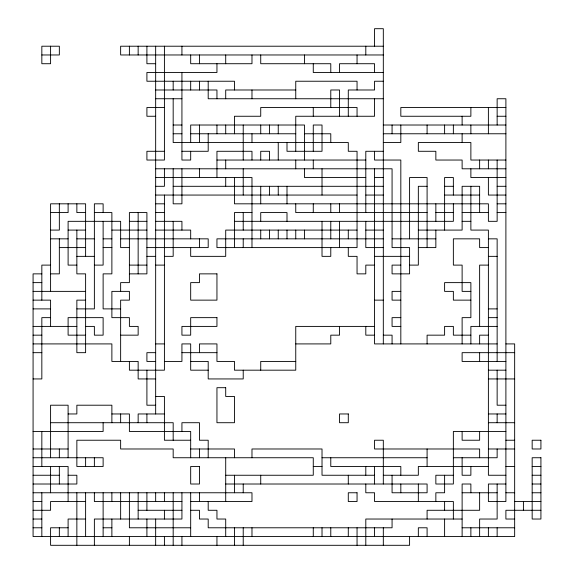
<?xml version="1.0" encoding="UTF-8"?>
<svg xmlns="http://www.w3.org/2000/svg" width="574" height="574" viewBox="0 0 574 574"><rect width="100%" height="100%" fill="white"/><g stroke="black" fill="none" stroke-linecap="round" stroke-linejoin="round"><path stroke-width="0.86" d="M383.317 46.214L120.64 46.214L120.64 54.968L383.317 54.968M41.837 54.968L59.344 54.968L59.344 46.214L41.837 46.214L41.837 63.721L50.591 63.721L50.591 46.214M155.662 63.721L146.908 63.721L146.908 46.214M383.317 72.482L313.268 72.482L313.268 63.721M383.317 81.235L374.557 81.235L374.557 89.989L348.289 89.989L348.289 116.257M155.662 89.989L216.95 89.989L216.95 98.75M295.754 89.989L225.711 89.989L225.711 98.75M155.662 98.75L181.929 98.75M383.317 98.75L208.197 98.75L208.197 81.235M164.415 107.503L146.908 107.503L146.908 116.257L155.662 116.257M505.895 107.503L400.824 107.503L400.824 116.257L470.874 116.257L470.874 107.503M497.141 116.257L505.895 116.257M173.176 125.017L181.929 125.017M383.317 125.017L505.895 125.017M173.176 133.771L181.929 133.771M190.683 133.771L295.754 133.771M304.514 133.771L330.782 133.771L330.782 142.524M383.317 133.771L505.895 133.771M383.317 142.524L400.824 142.524L400.824 125.017M164.415 151.285L146.908 151.285L146.908 160.038L164.415 160.038L164.415 46.214M181.929 151.285L208.197 151.285L208.197 133.771M383.317 151.285L365.803 151.285L365.803 212.574M216.95 160.038L365.803 160.038M505.895 160.038L470.874 160.038L470.874 142.524L418.338 142.524L418.338 151.285L435.853 151.285L435.853 160.038L462.12 160.038L462.12 168.792L505.895 168.792M155.662 168.792L392.071 168.792L392.071 247.595L409.585 247.595L409.585 273.863L392.071 273.863L392.071 265.109L400.824 265.109M155.662 177.553L251.979 177.553L251.979 247.595M365.803 177.553L304.514 177.553L304.514 168.792M374.557 177.553L383.317 177.553M505.895 177.553L470.874 177.553L470.874 168.792M155.662 186.306L164.415 186.306L164.415 168.792M173.176 186.306L383.317 186.306M427.092 186.306L418.338 186.306L418.338 265.109L409.585 265.109M444.606 186.306L453.36 186.306M497.141 186.306L505.895 186.306M155.662 195.06L357.05 195.06M365.803 195.06L383.317 195.06M444.606 195.06L479.627 195.06M505.895 195.06L488.388 195.06L488.388 177.553M155.662 203.82L164.415 203.82M497.141 203.82L505.895 203.82M50.591 212.574L68.105 212.574L68.105 203.82M85.612 212.574L76.859 212.574L76.859 203.82M94.373 212.574L111.88 212.574L111.88 273.863L103.126 273.863L103.126 308.891L120.64 308.891M155.662 212.574L164.415 212.574M251.979 212.574L234.465 212.574L234.465 247.595M427.092 212.574L295.754 212.574L295.754 203.82M435.853 212.574L453.36 212.574M462.12 212.574L488.388 212.574M497.141 212.574L505.895 212.574M129.394 221.327L146.908 221.327M155.662 221.327L181.929 221.327L181.929 230.088M234.465 221.327L453.36 221.327L453.36 203.82M462.12 221.327L470.874 221.327M50.591 230.088L59.344 230.088L59.344 203.82M68.105 230.088L85.612 230.088M111.88 230.088L146.908 230.088M155.662 230.088L190.683 230.088L190.683 238.841M357.05 230.088L225.711 230.088L225.711 256.356L190.683 256.356L190.683 247.595M365.803 230.088L383.317 230.088M418.338 230.088L462.12 230.088L462.12 186.306L479.627 186.306L479.627 212.574M50.591 238.841L68.105 238.841M76.859 238.841L94.373 238.841M103.126 238.841L111.88 238.841M120.64 238.841L208.197 238.841L208.197 247.595L146.908 247.595M383.317 238.841L216.95 238.841L216.95 247.595L357.05 247.595L357.05 151.285L348.289 151.285L348.289 142.524L173.176 142.524L173.176 98.75M392.071 238.841L435.853 238.841M488.388 238.841L497.141 238.841L497.141 361.426M59.344 247.595L85.612 247.595M103.126 247.595L111.88 247.595M129.394 247.595L120.64 247.595L120.64 221.327L68.105 221.327L68.105 265.109L76.859 265.109M383.317 247.595L365.803 247.595L365.803 221.327M418.338 247.595L435.853 247.595L435.853 230.088M488.388 247.595L479.627 247.595L479.627 238.841L453.36 238.841L453.36 265.109L462.12 265.109L462.12 291.377L470.874 291.377M76.859 256.356L94.373 256.356M146.908 256.356L155.662 256.356M164.415 256.356L173.176 256.356L173.176 221.327M374.557 256.356L409.585 256.356M488.388 256.356L497.141 256.356M50.591 265.109L41.837 265.109L41.837 300.137M94.373 265.109L103.126 265.109L103.126 221.327M129.394 265.109L146.908 265.109M155.662 265.109L164.415 265.109M374.557 265.109L365.803 265.109L365.803 273.863L357.05 273.863L357.05 256.356L348.289 256.356L348.289 247.595M488.388 265.109L479.627 265.109L479.627 326.405M41.837 273.863L33.077 273.863L33.077 536.547L514.656 536.547L514.656 343.912L505.895 343.912M50.591 273.863L59.344 273.863L59.344 238.841M129.394 273.863L146.908 273.863L146.908 212.574L129.394 212.574L129.394 282.623L120.64 282.623L120.64 291.377M33.077 282.623L41.837 282.623M33.077 291.377L85.612 291.377M400.824 291.377L392.071 291.377L392.071 300.137L400.824 300.137M33.077 300.137L50.591 300.137L50.591 326.405M85.612 300.137L76.859 300.137L76.859 352.673L85.612 352.673L85.612 273.863L76.859 273.863L76.859 230.088M374.557 300.137L383.317 300.137M470.874 300.137L453.36 300.137L453.36 291.377L444.606 291.377L444.606 282.623L470.874 282.623L470.874 317.644L462.12 317.644L462.12 343.912M33.077 308.891L50.591 308.891M76.859 308.891L94.373 308.891L94.373 203.82L103.126 203.82L103.126 212.574M488.388 308.891L497.141 308.891M50.591 317.644L41.837 317.644L41.837 378.94L33.077 378.94M400.824 317.644L392.071 317.644L392.071 326.405L400.824 326.405M488.388 317.644L497.141 317.644M33.077 326.405L76.859 326.405M85.612 326.405L94.373 326.405L94.373 335.159L103.126 335.159L103.126 317.644L68.105 317.644L68.105 335.159L85.612 335.159M374.557 326.405L295.754 326.405L295.754 370.18L234.465 370.18L234.465 361.426L216.95 361.426L216.95 343.912L199.443 343.912L199.443 352.673M497.141 326.405L470.874 326.405L470.874 343.912M33.077 335.159L41.837 335.159M120.64 335.159L138.147 335.159L138.147 326.405L129.394 326.405L129.394 317.644L111.88 317.644L111.88 291.377L129.394 291.377L129.394 300.137L120.64 300.137L120.64 361.426M374.557 335.159L365.803 335.159L365.803 326.405M383.317 335.159L392.071 335.159L392.071 343.912M470.874 335.159L453.36 335.159L453.36 326.405L444.606 326.405L444.606 335.159L427.092 335.159L427.092 343.912M488.388 335.159L479.627 335.159L479.627 343.912M33.077 343.912L111.88 343.912L111.88 361.426L138.147 361.426L138.147 378.94L155.662 378.94M155.662 343.912L164.415 343.912M295.754 343.912L330.782 343.912L330.782 335.159L339.535 335.159L339.535 326.405M497.141 343.912L374.557 343.912L374.557 168.792M33.077 352.673L41.837 352.673M155.662 352.673L146.908 352.673L146.908 361.426L155.662 361.426M181.929 352.673L216.95 352.673M514.656 352.673L462.12 352.673L462.12 361.426L505.895 361.426M164.415 361.426L181.929 361.426L181.929 343.912L190.683 343.912L190.683 370.18L208.197 370.18M190.683 361.426L208.197 361.426L208.197 378.94L243.218 378.94L243.218 370.18M295.754 361.426L260.732 361.426L260.732 370.18M488.388 370.18L505.895 370.18M488.388 378.94L514.656 378.94M155.662 396.447L164.415 396.447L164.415 440.229L190.683 440.229M155.662 405.208L146.908 405.208L146.908 370.18M505.895 405.208L497.141 405.208L497.141 370.18M68.105 413.962L76.859 413.962L76.859 405.208L111.88 405.208L111.88 422.715M111.88 413.962L129.394 413.962L129.394 431.476L190.683 431.476L190.683 457.743M164.415 413.962L138.147 413.962L138.147 422.715M488.388 413.962L505.895 413.962M50.591 422.715L173.176 422.715L173.176 440.229M488.388 422.715L514.656 422.715M33.077 431.476L103.126 431.476L103.126 422.715M505.895 431.476L453.36 431.476L453.36 484.011L435.853 484.011L435.853 475.25L453.36 475.25M505.895 440.229L514.656 440.229M33.077 448.983L68.105 448.983M190.683 448.983L234.465 448.983L234.465 457.743M488.388 448.983L514.656 448.983M33.077 457.743L103.126 457.743L103.126 466.497L76.859 466.497L76.859 440.229L120.64 440.229L120.64 448.983L173.176 448.983L173.176 457.743L313.268 457.743L313.268 475.25L225.711 475.25M322.021 457.743L427.092 457.743M453.36 457.743L497.141 457.743L497.141 448.983M33.077 466.497L68.105 466.497L68.105 501.518M313.268 466.497L322.021 466.497M488.388 466.497L418.338 466.497L418.338 475.25L383.317 475.25M505.895 466.497L514.656 466.497M532.163 466.497L540.923 466.497M33.077 475.25L59.344 475.25M68.105 475.25L76.859 475.25L76.859 484.011L33.077 484.011M374.557 475.25L322.021 475.25L322.021 448.983L251.979 448.983L251.979 457.743M505.895 475.25L488.388 475.25L488.388 230.088L470.874 230.088L470.874 186.306M532.163 475.25L540.923 475.25M225.711 484.011L427.092 484.011L427.092 492.765L392.071 492.765L392.071 475.25M505.895 484.011L488.388 484.011L488.388 501.518L505.895 501.518L505.895 98.75L497.141 98.75L497.141 125.017M532.163 484.011L540.923 484.011M33.077 492.765L251.979 492.765L251.979 501.518L190.683 501.518M462.12 492.765L497.141 492.765M505.895 492.765L514.656 492.765M532.163 492.765L540.923 492.765M33.077 501.518L41.837 501.518M85.612 501.518L50.591 501.518L50.591 510.279L33.077 510.279M181.929 501.518L94.373 501.518L94.373 492.765M514.656 501.518L540.923 501.518M138.147 510.279L181.929 510.279M190.683 510.279L199.443 510.279L199.443 519.032L208.197 519.032L208.197 527.786L392.071 527.786L392.071 519.032M540.923 510.279L505.895 510.279L505.895 519.032L514.656 519.032M33.077 519.032L41.837 519.032M85.612 519.032L68.105 519.032L68.105 536.547M462.12 519.032L365.803 519.032L365.803 545.3M33.077 527.786L41.837 527.786M68.105 527.786L50.591 527.786L50.591 545.3L409.585 545.3L409.585 536.547M103.126 527.786L111.88 527.786M190.683 527.786L129.394 527.786L129.394 492.765M462.12 527.786L514.656 527.786M523.409 501.518L523.409 510.279M497.141 160.038L497.141 221.327L488.388 221.327L488.388 203.82L234.465 203.82L234.465 177.553M497.141 413.962L497.141 422.715M497.141 484.011L497.141 519.032L479.627 519.032L479.627 536.547M497.141 527.786L497.141 536.547M488.388 107.503L488.388 133.771M488.388 160.038L488.388 168.792M488.388 527.786L488.388 536.547M479.627 160.038L479.627 168.792M479.627 352.673L479.627 361.426M479.627 431.476L479.627 440.229L462.12 440.229L462.12 431.476M479.627 457.743L479.627 448.983L374.557 448.983L374.557 440.229L383.317 440.229L383.317 484.011M479.627 492.765L479.627 510.279L427.092 510.279L427.092 519.032M470.874 125.017L470.874 133.771M470.874 466.497L470.874 475.25L462.12 475.25L462.12 457.743M470.874 492.765L470.874 484.011L462.12 484.011L462.12 536.547M470.874 527.786L470.874 536.547M462.12 116.257L462.12 125.017M462.12 133.771L462.12 142.524M453.36 125.017L453.36 133.771M453.36 195.06L453.36 177.553L444.606 177.553L444.606 230.088M453.36 519.032L453.36 501.518L374.557 501.518L374.557 492.765L365.803 492.765L365.803 484.011M444.606 125.017L444.606 133.771M444.606 475.25L444.606 492.765L435.853 492.765L435.853 501.518M444.606 501.518L444.606 510.279M444.606 519.032L444.606 536.547M435.853 203.82L435.853 221.327M427.092 125.017L427.092 133.771M427.092 247.595L427.092 177.553L409.585 177.553L409.585 238.841M427.092 448.983L427.092 466.497M427.092 536.547L427.092 527.786L418.338 527.786L418.338 536.547M418.338 484.011L418.338 501.518M400.824 343.912L400.824 160.038L374.557 160.038L374.557 151.285M400.824 475.25L400.824 466.497L330.782 466.497L330.782 457.743M400.824 484.011L400.824 492.765M392.071 125.017L392.071 133.771M383.317 343.912L383.317 28.7L374.557 28.7L374.557 46.214M383.317 527.786L383.317 545.3M374.557 72.482L374.557 63.721L339.535 63.721L339.535 72.482M374.557 98.75L374.557 116.257L295.754 116.257L295.754 151.285M374.557 466.497L374.557 484.011M374.557 527.786L374.557 536.547M365.803 46.214L365.803 54.968M365.803 466.497L365.803 475.25M357.05 54.968L357.05 63.721M357.05 89.989L357.05 81.235L295.754 81.235L295.754 98.75M357.05 116.257L357.05 107.503L260.732 107.503L260.732 116.257L234.465 116.257L234.465 133.771M357.05 527.786L357.05 545.3M348.289 230.088L348.289 238.841M348.289 475.25L348.289 484.011M348.289 527.786L348.289 536.547M339.535 116.257L339.535 89.989L330.782 89.989L330.782 107.503M339.535 203.82L339.535 212.574M339.535 221.327L339.535 247.595M330.782 72.482L330.782 63.721L260.732 63.721L260.732 54.968M330.782 203.82L330.782 212.574M330.782 221.327L330.782 238.841M330.782 247.595L330.782 256.356L322.021 256.356L322.021 221.327M330.782 527.786L330.782 536.547M322.021 168.792L322.021 195.06M322.021 527.786L322.021 536.547M313.268 107.503L313.268 116.257M313.268 151.285L313.268 125.017L322.021 125.017L322.021 151.285L287 151.285L287 142.524M313.268 160.038L313.268 168.792M313.268 203.82L313.268 212.574M313.268 527.786L313.268 536.547M304.514 54.968L304.514 63.721M304.514 160.038L304.514 125.017L190.683 125.017L190.683 142.524M304.514 230.088L304.514 238.841M295.754 160.038L295.754 168.792M295.754 230.088L295.754 238.841M287 186.306L287 203.82M287 221.327L287 212.574L260.732 212.574L260.732 221.327M287 230.088L287 238.841M278.247 125.017L278.247 133.771M278.247 142.524L278.247 160.038M278.247 186.306L278.247 195.06M278.247 230.088L278.247 238.841M269.486 125.017L269.486 133.771M269.486 160.038L269.486 151.285L260.732 151.285L260.732 160.038M269.486 186.306L269.486 195.06M269.486 230.088L269.486 238.841M260.732 125.017L260.732 133.771M260.732 186.306L260.732 203.82M260.732 230.088L260.732 238.841M260.732 475.25L260.732 484.011M251.979 54.968L251.979 63.721L190.683 63.721L190.683 54.968M251.979 89.989L251.979 98.75M251.979 133.771L251.979 142.524M251.979 160.038L251.979 151.285L216.95 151.285L216.95 177.553M251.979 527.786L251.979 536.547M243.218 125.017L243.218 160.038M243.218 168.792L243.218 195.06M243.218 212.574L243.218 230.088M243.218 238.841L243.218 247.595M243.218 484.011L243.218 492.765M243.218 527.786L243.218 545.3M234.465 89.989L234.465 81.235L146.908 81.235L146.908 72.482L216.95 72.482L216.95 63.721M234.465 475.25L234.465 492.765M234.465 527.786L234.465 545.3M225.711 54.968L225.711 63.721M225.711 125.017L225.711 133.771M225.711 160.038L225.711 168.792M225.711 177.553L225.711 186.306M225.711 457.743L225.711 501.518M225.711 536.547L225.711 519.032L216.95 519.032L216.95 510.279L208.197 510.279L208.197 501.518M216.95 125.017L216.95 133.771M216.95 536.547L216.95 545.3M208.197 457.743L208.197 440.229L199.443 440.229L199.443 422.715L181.929 422.715L181.929 431.476M199.443 54.968L199.443 63.721M199.443 81.235L199.443 89.989M199.443 125.017L199.443 142.524M199.443 168.792L199.443 177.553M199.443 238.841L199.443 247.595M199.443 448.983L199.443 457.743M199.443 492.765L199.443 501.518M190.683 81.235L190.683 89.989M190.683 151.285L190.683 160.038L181.929 160.038L181.929 72.482M190.683 492.765L190.683 536.547M181.929 46.214L181.929 54.968M181.929 168.792L181.929 203.82L173.176 203.82L173.176 168.792M181.929 492.765L181.929 519.032L94.373 519.032L94.373 545.3M181.929 536.547L181.929 545.3M173.176 81.235L173.176 89.989M173.176 492.765L173.176 545.3M164.415 195.06L164.415 370.18L129.394 370.18L129.394 361.426M164.415 492.765L164.415 501.518M164.415 510.279L164.415 519.032M164.415 536.547L164.415 545.3M155.662 46.214L155.662 413.962M155.662 492.765L155.662 501.518M155.662 519.032L155.662 545.3M146.908 413.962L146.908 422.715M146.908 492.765L146.908 510.279M146.908 519.032L146.908 536.547M138.147 46.214L138.147 54.968M138.147 212.574L138.147 273.863M138.147 492.765L138.147 519.032M129.394 46.214L129.394 54.968M129.394 536.547L129.394 545.3M120.64 413.962L120.64 422.715M120.64 492.765L120.64 519.032M111.88 492.765L111.88 501.518M111.88 519.032L111.88 536.547M103.126 492.765L103.126 536.547M94.373 457.743L94.373 466.497M85.612 256.356L85.612 203.82L50.591 203.82L50.591 291.377M85.612 457.743L85.612 466.497M85.612 492.765L85.612 536.547M76.859 492.765L76.859 545.3M68.105 457.743L68.105 405.208L50.591 405.208L50.591 457.743M59.344 448.983L59.344 457.743M59.344 466.497L59.344 484.011M59.344 527.786L59.344 536.547M50.591 466.497L50.591 492.765M41.837 431.476L41.837 466.497M41.837 492.765L41.837 536.547M216.95 273.863L199.443 273.863L199.443 282.623L190.683 282.623L190.683 300.137L216.95 300.137L216.95 273.863M216.95 317.644L190.683 317.644L190.683 335.159L181.929 335.159L181.929 326.405L216.95 326.405L216.95 317.644M225.711 387.694L216.95 387.694L216.95 422.715L234.465 422.715L234.465 396.447L225.711 396.447L225.711 387.694M348.289 413.962L339.535 413.962L339.535 422.715L348.289 422.715L348.289 413.962M540.923 440.229L532.163 440.229L532.163 448.983L540.923 448.983L540.923 440.229M540.923 457.743L532.163 457.743L532.163 519.032L540.923 519.032L540.923 457.743M199.443 466.497L190.683 466.497L190.683 484.011L199.443 484.011L199.443 466.497M357.05 492.765L348.289 492.765L348.289 501.518L357.05 501.518L357.05 492.765"/></g></svg>
